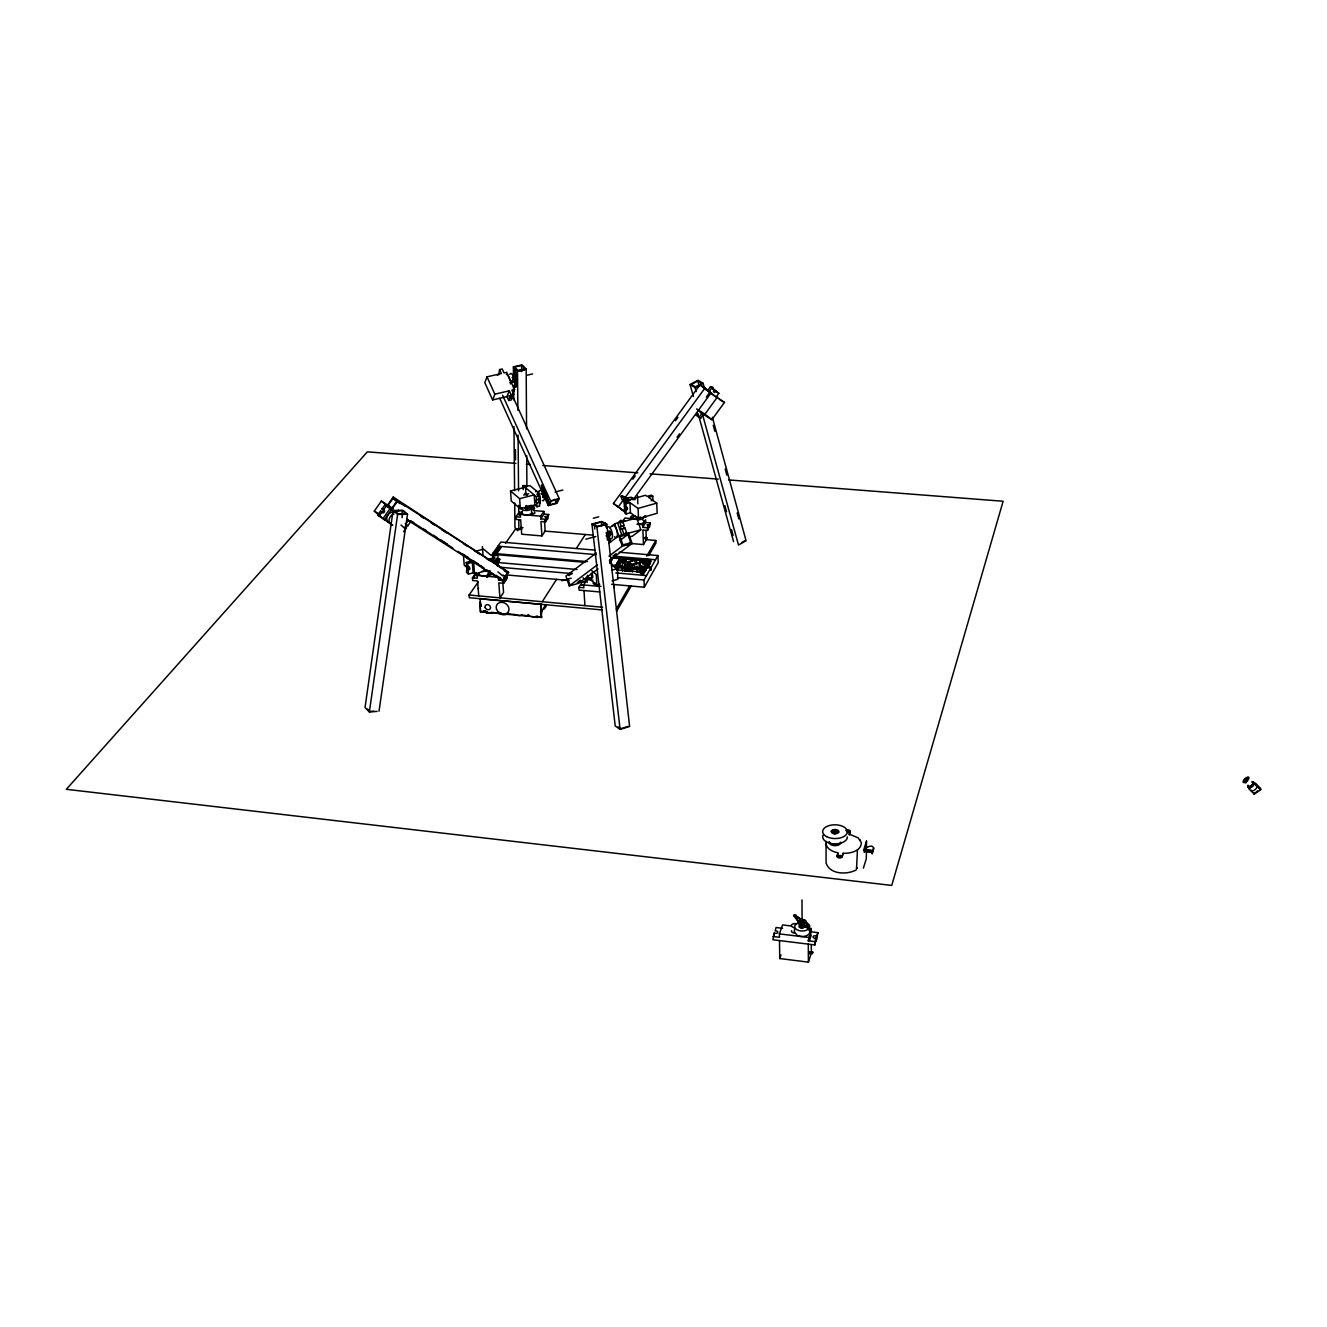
<?xml version="1.0" encoding="UTF-8"?>
<svg xmlns="http://www.w3.org/2000/svg" width="1327" height="1327" viewBox="0 0 1327 1327"><rect width="100%" height="100%" fill="white"/><g stroke="black" fill="none" stroke-linecap="round" stroke-linejoin="round"><path stroke-width="1.5" d="M845.797 830.37A2.521 1.41 0.8 0 1 848.799 830.038A2.521 1.41 0.8 0 1 850.192 831.581L849.346 834.152L858.254 837.901L861.372 842.761C861.074 851.387 850.01 853.56 843.043 853.294L842.164 856.794A2.554 1.443 0.7 0 1 839.178 857.939A2.554 1.443 0.7 0 1 837.138 856.23L838.017 852.714L836.043 852.349A17.715 9.936 0.7 0 1 826.339 841.418M842.164 856.794L843.043 853.294M849.346 834.152L849.33 834.998L850.192 831.581A2.521 1.41 0.8 0 1 850.192 832.411M857.342 868.09L856.545 868.588L857.458 849.794M860.012 839.809L860.46 840.439M630.109 561.968L628.749 561.852M866.415 852.581L866.315 858.735L863.363 868.173M866.465 846.792L866.514 841.003M526.686 506.085C528.594 509.452 537.866 506.615 532.343 507.511M542.196 486.163L542.279 486.528M542.909 488.004L542.876 488.369M545.745 497.177L546.193 495.369M545.928 497.061L546.674 495.502L542.627 496.48M546.011 495.22L545.895 493.262M546.243 494.921L546.143 496.497L545.115 495.734M809.934 952.172L809.852 951.791M812.041 953.682L812.804 951.907M812.273 953.532L812.34 952.686M812.555 952.388L812.34 953.449L812.572 952.222M487.656 575.304L487.739 576.217M489.845 573.861L486.793 575.503A5.756 2.604 -4.5 0 1 479.992 575.155L479.213 574.624A5.756 2.604 -4.5 0 1 479.147 572.634M604.117 523.651L604.963 522.755L605.925 527.084M495.999 563.909L496.447 563.079M497.459 562.366L497.36 561.205L497.227 562.167M499.134 559.729L498.089 560.16L499.052 559.662M496.563 565.302L499.533 559.065L495.071 562.781M515.374 378.759L515.307 376.802L514.08 376.337A2.588 0.962 76.6 0 1 515.34 375.989A2.588 0.962 76.6 0 1 516.203 379.555L514.677 379.953A2.588 0.962 76.6 0 1 514.163 378.892C519.487 381.098 512.819 395.612 516.385 380.268L515.175 380.252A2.588 0.962 76.6 0 1 514.378 378.842L515.357 387.003M515.573 378.129L515.722 380.467L514.345 378.776M515.821 379.953L516.021 378.809M478.383 589.022L478.4 588.027M521.445 527.084L520.947 528.196L521.395 526.885M864.192 852.199L865.104 848.898L864.756 851.32M865.536 848.268C862.185 850.756 873.415 841.567 873.647 849.247C873.017 850.491 872.469 851.436 873.183 850.673M514.212 382.043L514.146 379.555A5.391 1.99 76.6 0 0 511.807 373.915L511.21 373.517A5.391 1.99 76.6 0 0 509.883 374.446M872.702 851.022L872.154 853.875L873.697 847.754M586.916 577.096L586.252 579.932A5.855 2.223 74.5 0 1 583.084 577.676M646.597 537.584C645.735 540.354 646.913 536.639 646.896 537.999M515.224 385.377L515.258 386.19M515.457 384.266L515.539 383.52M515.423 382.607L515.539 381.828M515.888 377.117L514.793 368.823L514.279 375.541L516.336 377.017L514.279 375.541M809.686 952.537L809.437 953.947L809.818 951.841M1260.584 789.88L1260.65 788.586L1255.242 783.112L1255.176 784.406L1260.584 789.88L1254.181 794.143L1248.773 788.669L1248.856 787.375M1257.382 792.003L1257.449 790.676M498.189 547.802L498.521 547.719M804.859 923.094C802.603 925.815 808.027 920.905 804.544 920.009A3.649 2.156 0.1 0 0 798.539 921.187A3.649 2.156 0.1 0 0 803.266 923.675L804.643 923.194M1254.181 794.143L1254.247 792.833M521.129 527.748L522.987 527.648M644.872 537.933C644.093 539.442 644.408 536.125 646.713 537.85M646.448 538.546L644.308 538.563M639.996 566.065C634.555 558.302 649.251 565.037 648.903 562.383M512.454 380.318L516.319 379.34L514.926 375.773A2.588 0.962 76.6 0 0 513.798 376.404M512.421 380.849L515.888 380.036L515.954 378.411A2.588 0.962 76.6 0 0 514.826 375.69L514.494 376.486M805.107 922.033L804.593 920.656A2.969 1.758 0.1 0 0 800.48 920.158A2.969 1.758 0.1 0 0 799.65 922.597A2.969 1.758 0.1 0 0 803.764 923.094L803.764 923.36A2.969 1.758 0.1 0 1 799.65 922.862A2.969 1.758 0.1 0 1 800.48 920.424A2.969 1.758 0.1 0 1 804.61 920.938L804.825 922.713M606.505 536.241C613.207 538.878 609.956 528.328 608.778 531.43M800.778 922.149L803.78 921.635M544.999 495.386A2.637 0.979 75.4 0 0 546.525 496.945A2.637 0.979 75.4 0 0 546.674 494.191L541.615 485.234L543.904 493.661M546.674 495.502L549.03 503.912L545.629 496.879M846.46 831.349L848.898 831.084L847.173 831.929M624.702 534.167L626.593 532.741L624.967 527.947L621.6 529.506L620.489 527.482L620.704 526.321L624.171 525.641L622.545 520.864L614.666 523.933L609.839 527.715A6.22 2.455 74.9 0 1 612.46 534.632L612.51 536.058A6.22 2.455 74.9 0 1 610.188 538.563L608.031 535.61M624.967 527.947C624.403 530.269 622.33 525.575 624.005 525.525M696.443 415.086C700.971 410.789 696.128 419.813 697.372 413.211M622.297 496.398L621.666 496.945M715.966 397.254L718.836 393.323L714.556 390.138L713.329 391.73M716.082 391.067C712.234 396.01 715.966 385.626 710.459 386.771L707.59 390.719M620.953 496.663C622.181 493.279 619.527 501.042 625.498 501.788L627.555 498.537L625.498 501.788A2.156 1.709 -54.6 0 1 625.647 500.81M805.622 920.988L810.051 929.613L801.276 924.587L805.771 922.149M800.546 921.419L801.408 922.746L803.764 922.132M648.273 562.515L650.396 559.612M648.604 562.996L639.481 562.449M809.636 928.17C808.11 929.879 809.553 927.391 808.309 928.303M379.008 711.239L407.522 514.163L402.944 510.265L393.074 510.497L365.041 707.507L369.354 711.985L377.067 711.388M369.354 711.985L397.636 514.412L393.074 510.497M401.832 514.776L402.413 510.679L394.517 510.878L398.166 513.997L406.079 513.798L402.413 510.679M402.081 517.762L402.595 514.295M801.674 921.568C802.072 920.905 803.1 922.995 802.404 921.701M796.018 916.293L794.757 916.028L795.553 916.592M796.018 915.647L794.674 915.68L802.984 920.324L794.276 914.801L798.506 921.983L793.961 915.879L796.034 915.083M805.174 920.457L805.589 921.22A3.649 2.156 0.1 0 0 800.679 919.91A3.649 2.156 0.1 0 0 798.92 922.928A3.649 2.156 0.1 0 0 804.129 923.708L805.821 921.568M617.503 562.748L620.953 563.03M621.484 561.752L618.365 560.873L618.05 561.703L621.567 562.018M491.156 572.866L486.976 576.946L488.734 572.136M489.895 570.544L487.208 577.129L491.388 573.065M616.375 564.506L620.223 563.975M618.332 561.52L621.899 561.454L618.365 560.873M648.555 564.771L646.498 564.605L646.713 566.181L648.77 566.364L648.488 561.122L650.844 560.923L649.931 561.022M496.796 565.501L499.732 559.695L498.919 558.684M628.401 561.951L627.522 563.295L629.363 563.195M629.711 561.918L632.382 561.022M629.413 562.167L630.458 561.868M631.204 561.122L632.034 561.205M618.581 562.548L619.792 562.449L619.477 563.494M619.527 560.973L621.069 560.923M620.14 559.812L621.633 559.347L621.318 560.392M545.264 493.561L546.127 495.087M543.921 493.063L545.895 492.4M591.527 577.029L590.913 578.655A5.839 2.239 74.5 0 1 588.375 577.51M628.434 563.643L628.301 561.769L633.609 560.176L637.292 563.129M397.337 511.509L398.465 511.343M487.258 612.145L486.611 612.792A8.742 7.249 33.3 0 1 483.791 610.884M863.545 850.491L866.498 841.119M856.545 868.588L856.545 867.758M532.774 507.743L533.819 507.81M782.598 928.336L776.046 927.523L775.15 931.007A2.007 1.194 -0.4 0 1 777.556 931.571A2.007 1.194 -0.4 0 1 777.008 933.097A2.007 1.194 -0.4 0 1 774.421 933.047L772.911 939.765L814.911 944.94L815.723 938.106A2.024 1.211 0.4 0 1 813.069 936.713A2.024 1.211 0.4 0 1 816.387 936.049L816.404 939.35A2.024 1.211 0.4 0 0 815.475 939.068M816.669 936.248L817.863 932.632L811.261 931.819L808.276 940.826L814.894 941.639M779.496 940.578L779.729 958.542L808.392 962.141L811.378 953.068L811.328 945.073M814.911 944.94L816.105 938.007M816.686 939.533L817.863 932.632M531.165 506.4C531.895 506.45 533.189 507.528 529.241 510.149A5.474 2.339 -3.7 0 1 522.738 509.85L521.992 509.369A5.474 2.339 -3.7 0 1 521.843 507.594M529.871 506.267L530.817 506.217M837.138 856.23L838.017 853.56M809.487 940.511L811.278 935.104M808.276 940.826L811.245 928.436L811.261 931.819M834.318 833.721L835.728 829.574M605.294 523.369L604.498 524.629M644.922 570.411L645.668 570.726M779.729 958.542L780.989 954.942M772.861 936.48L779.447 937.277L779.397 933.876L782.565 924.936L790.759 925.931M810.051 929.613L805.738 922.348M810.333 929.364L810.366 928.518M512.836 393.887L514.577 389.557L506.715 372.306L504.011 372.92L502.22 368.972L499.615 369.57L501.407 373.517L487.009 376.835L484.803 382.657L492.599 399.941L506.964 396.574L509.269 390.801L494.838 394.169L492.599 399.941M497.36 375.408C500.262 373.65 498.222 374.596 499.615 369.57M508.772 400.538L509.701 398.216L512.305 397.602L511.376 399.925L508.772 400.538L506.964 396.574M514.577 389.557L511.874 390.188L513.682 394.152L512.753 396.491L510.149 397.105L511.077 394.766L509.269 390.801M398.448 510.298L397.072 511.16L398.681 510.497M698.583 385.858L699.511 385.626L698.732 386.505M515.821 380.285L515.44 379.422M595.889 583.051L597.001 585.622A5.806 2.671 -3 0 0 600.998 586.368M544.468 492.831L545.928 493.744M513.002 396.955L559.214 498.587L557.008 503.331L548.283 505.587L550.473 500.843L502.601 395.214M549.378 504.89L551.136 501.092L558.12 499.284L556.345 503.082L549.378 504.89L546.824 499.251M495.435 551.02L496.099 551.236M497.89 548.963L497.061 548.996M544.684 492.4L545.579 492.035M613.671 557.556L642.202 559.961M619.427 565.269L619.974 564.373L620.041 565.319M622.164 570.909L622.263 564.804L622.778 570.958M624.635 571.124L624.752 565.02L625.249 571.174M637.026 572.202L637.159 566.098L637.657 572.269M639.514 572.418L639.647 566.314L640.294 572.186M544.651 492.831L546.11 493.196L546.243 496.464M545.015 492.516L545.032 494.341M544.02 492.582L545.049 491.886M629.346 566.131L630.375 571.323M641.754 567.21L642.616 572.7M490.741 572.601L489.646 572.551M611.565 584.295L644.325 587.214L658.192 562.665L657.91 555.532L619.162 552.214M644.325 587.214L644.01 579.982L650.777 568.089L644.59 567.541M650.777 568.089L650.86 570.328L651.292 567.176L657.91 555.532M614.235 567.392L645.652 570.146L650.313 561.188M643.86 574.027L642.202 573.878M644.491 572.833L643.097 572.617M650.645 562.001L648.389 561.802M644.955 565.335L648.87 565.684L650.346 563.096L650.18 560.658L646.216 559.762M648.77 566.364L650.429 561.968M641.853 571.124L642.832 571.207M645.221 566.397L646.564 566.048L645.37 566.529M647.344 561.902L644.856 562.615M644.424 561.072L648.538 559.828L646.299 559.629L648.273 560.276C628.119 564.638 664.595 560.442 644.458 561.537M647.676 561.686L643.811 561.271L647.808 561.47M648.223 560.74L648.538 559.828M643.23 570.527L642.5 569.98M616.425 569.83L643.263 572.186L643.91 571.025M647.991 563.494L649.119 561.503L648.024 564.539M643.761 571.423L645.254 571.473L644.292 571.705M648.488 563.229L650.479 559.745L641.422 558.849L641.555 559.679M647.128 566.015L645.652 570.146M631.121 586.152L616.657 611.266L616.524 608.529L629.662 585.771M648.704 555.648L655.936 543.091L655.82 540.454L645.751 539.608M648.057 560.11L648.24 561.188M639.365 566.247L640.145 564.439M639.846 565.932L641.19 565.567L639.614 565.435M643.827 561.719L644.391 560.276L648.339 560.525M646.78 556.129L655.82 540.454M639.548 562.067L642.052 559.53L641.074 559.447M629.048 543.34L643.495 544.568L646.365 539.658L645.984 530.601M643.495 544.568L642.865 530.004L647.626 530.402L648.671 525.791L646.962 524.812L649.235 524.845L649.351 527.499L648.107 527.25M649.351 527.499L650.379 522.904L645.635 522.506L642.749 527.35L647.526 527.748L648.671 525.791M624.685 563.461C620.323 563.063 625.747 564.506 626.195 561.636L626.128 560.143L623.176 560.027L624.072 560.591M624.486 566.148L624.718 565.717M649.235 524.845L650.379 522.904M625.083 563.494L626.261 560.425M618.963 560.193L622.463 560.492C624.088 557.755 613.688 560.425 622.794 559.662M619.891 564.821L616.358 564.24M622.463 560.492L618.946 559.911M622.811 563.295L622.33 561.769C625.979 556.66 623.59 563.527 624.237 560.475M617.105 563.278L617.42 562.449M618.747 564.721L618.78 564.456M620.422 561.918L621.069 561.089M642.749 527.35L642.633 524.613L645.519 519.769L645.635 522.506M541.449 617.453L540.869 603.818L541.449 617.453L480.44 611.863L480.158 598.344M599.837 591.958L579.053 590.1L578.887 587.347L583.863 587.778L583.698 584.942L586.998 579.584L592.904 580.115M621.899 522.888L624.868 518.061L631.071 518.575M516.319 379.34L515.175 380.252L516.385 380.268M578.887 587.347L580.231 585.174L583.034 584.875L580.861 584.129L582.205 581.972L585.506 582.271M619.079 522.34L620.29 520.416L625 520.798M798.506 921.436L802.984 919.777M798.506 921.983L799.385 920.44M545.53 604.996L541.383 611.548L540.404 611.432M542.229 601.728L556.627 579.269M576.515 548.267L585.323 534.499M522.307 512.305L519.222 512.056L517.862 513.964L519.852 514.611L517.198 514.876L515.838 516.8L516.037 519.421L520.665 519.802L521.693 534.217L541.914 535.926L545.165 531.115L544.501 520.847M480.44 611.863L480.009 602.043M480.54 602.06L480.407 605.975L481.369 606.024M502.717 581.309L503.58 592.505L499.947 597.847L498.803 582.868L503.696 583.299L505.156 581.16L504.94 578.423L503.48 578.472M505.852 580.131L507.312 578.008L507.096 575.271L505.653 577.394L505.852 580.131L505.006 579.866M541.914 535.926L540.952 521.511L545.613 521.893L546.757 517.331L544.75 516.667L547.222 516.303L547.57 519.039L545.994 518.824M547.57 519.039L548.698 514.494L544.053 514.113L540.769 518.874L545.447 519.255L546.757 517.331M1247.546 780.906L1246.716 781.52M503.696 583.299L503.48 580.562L504.94 578.423M547.387 516.402L548.698 514.494M540.769 518.874L540.603 516.137L543.871 511.393L533.769 510.563M503.48 580.562L498.587 580.131L500.412 577.477M602.325 609.956L469.294 597.714L469.061 595.01L478.218 582.022M505.587 543.158L515.821 528.644L521.959 529.158M388.728 507.395L384.847 504.923L381.977 508.971C387.418 509.817 383.039 516.054 380.6 510.928L377.731 514.992L381.612 517.447L374.28 511.077L381.363 501.075L393.256 508.739M392.759 525.16L379.074 516.153L381.944 512.089M383.321 510.132L386.207 506.068L384.847 504.923M386.986 505.902L393.207 497.094L508.606 572.385L502.618 580.828L407.107 519.753M393.041 498.355L388.048 505.405L391.647 508.49L396.657 501.424L393.041 498.355L405.15 506.168M382.956 518.625L390.072 508.556L386.207 506.068M384.349 519.836L397.735 500.909L393.207 497.094M405.896 523.833L408.268 520.483L406.858 519.288L410.673 521.727L407.82 525.757L405.249 523.568M403.607 531.712L406.444 527.682L405.1 526.52M495.203 551.153L496.597 551.269M478.765 595.906L477.538 580.944L472.661 580.513L472.445 577.776L477.305 578.207L477.073 575.387L478.947 572.766M493.03 555.598L492.848 553.376L500.893 542.046L594.695 550.108M515.838 516.8L520.483 517.182L520.284 514.461L522.539 511.31M503.928 577.908L507.528 572.849L504.061 570.61M472.445 577.776L473.955 575.653L476.741 575.354L474.684 574.624L476.177 572.518M619.709 508.075L624.536 511.558L613.439 503.464L699.959 384.83L705.168 388.114M632.83 479.213L635.268 475.862M675.493 420.725L677.931 417.375M618.249 506.947L705.068 387.932L711.106 392.875L633.062 499.864M712.002 387.7L709.116 391.664L714.59 396.143M677.069 437.197L679.507 433.863M706.346 397.088L709.995 392.062M696.26 415.202L699.03 417.424L701.9 413.493L700.341 412.515M699.03 417.424L700.556 418.387L703.426 414.439L711.853 419.697L724.442 402.429L705.997 389.773M696.542 408.898L704.952 414.14L717.592 396.806M608.645 536.772L608.463 537.004A2.77 1.095 74.9 0 1 607.235 536.324L607.335 540.106M544.601 492.549L545.861 493.909M545.132 493.445L545.331 494.357M645.453 516.137L644.507 516.17M516.336 377.017L515.224 368.724L515.191 375.342M810.216 928.95L801.259 924.04M515.921 386.92L515.722 385.311L514.959 385.792M495.319 562.98L499.765 559.248M652.784 496.182L651.308 495.137L647.062 496.331L645.536 495.253L626.958 500.478L628.484 501.556L624.188 502.767L624.387 506.864C628.451 505.604 628.865 512.205 624.47 508.838L624.669 512.919L626.128 513.964L630.408 512.753L638.519 518.608L657.147 513.284L656.732 503.132L648.538 497.376L652.784 496.182L652.95 500.246L651.209 500.793M624.387 506.864L625.564 506.217M466.772 568.736C471.301 572.269 470.654 565.518 466.606 566.712C472.412 565.037 464.068 571.058 467.121 572.965L468.497 574.143L473.142 572.8L474.568 574.01L487.407 570.328M535.594 491.703L535.926 491.338A5.457 2.024 75.4 0 1 538.828 494.208M539.392 501.407L539.475 501.324A5.457 2.024 75.4 0 0 539.309 495.518M497.061 548.831L497.874 548.864M515.158 375.823L515.224 378.46M487.988 575.337L487.241 575.901M801.989 919.727L799.385 921.27L799.269 927.075L802.371 928.319L804.51 926.827M799.219 922.663L801.525 923.874L804.444 923.293L804.593 920.656M497.028 550.174L497.078 549.842M800.695 921.469L803.698 921.635M532.376 513.068L529.539 514.544A5.457 2.339 -3.7 0 1 523.054 514.246L522.307 513.765A5.457 2.339 -3.7 0 1 522.158 511.973M646.083 516.568L644.673 516.468L646.033 516.866M525.011 487.274L510.513 490.973L519.62 498.637L534.2 494.905L534.881 504.957L537.004 506.732L539.641 506.051L539.376 502.004C534.698 505.239 534.466 497.277 539.243 500.047L538.978 495.983L536.854 494.225L539.575 493.528L540.238 503.58M539.376 502.004L538.364 499.367L539.243 500.047M612.079 557.954L611.2 557.987M534.101 507.694L530.982 505.637M622.545 520.864L620.654 522.34L636.811 518.028L640.841 529.821L632.581 536.042L629.015 537.004M596.321 552.911L565.949 576.134L569.25 585.92L578.572 583.349L598.029 568.868M609.11 543.125L618.714 535.793L640.841 529.821M626.593 532.741L621.749 534.963L617.718 523.12M568.819 575.636L572.02 573.198M619.842 540.553L627.903 534.449L630.74 542.76L627.505 545.165M567.608 581.027L568.736 580.181M569.25 585.92L597.415 564.821M609.01 556.129L622.263 546.193L632.083 543.523L628.534 533.139M577.311 582.619L580.546 580.214M612.925 556.046L616.176 553.624M609.375 560.425L632.083 543.523M405.515 525.193L407.82 525.757M712.665 389.358L714.755 389.972M544.452 492.45A2.637 0.979 75.4 0 1 544.617 492.135L546.459 493.544M545.098 495.618L546.459 496.398M623.292 497.907L623.275 497.044M1254.214 793.48L1257.415 791.356M525.459 507.511C523.037 509.867 531.099 508.822 528.279 507.577M640.626 516.983L638.469 518.276L636.529 516.883M741.793 542.544L744.829 540.835M634.787 515.656L632.962 517.364L634.372 519.056A5.524 2.405 -2.5 0 0 635.467 519.421M703.111 383.337L698.052 380.285L690.073 384.531L695.099 387.6L703.111 383.337L704.206 387.318M697.77 381.015L691.367 384.415L695.398 386.87L701.801 383.453L697.77 381.015L698.848 384.979M856.33 869.865C847.173 874.858 829.939 874.725 826.091 863.064L826.058 844.005M848.417 832.726L848.882 831.913L847.289 831.482M645.569 570.577L645.121 570.593M496.198 563.809L496.215 562.88L495.85 563.776M495.95 563.826L496.514 562.996M497.028 561.951C491.72 561.537 501.009 557.821 497.094 555.233L495.701 554.072L491.09 555.383L483.476 549.096L476.177 551.169M633.775 499.085L634.256 498.886A2.455 1.941 -54.7 0 1 634.82 498.803M546.226 492.931L545.994 493.014A2.637 0.979 75.4 0 1 546.492 496.762A2.637 0.979 75.4 0 1 544.767 495.435M802.935 922.165L801.923 922.049M799.584 923.094L804.693 921.087L801.956 920.274M533.321 507.113L533.122 507.163M631.37 565.352C630.64 563.046 640.841 563.345 635.898 562.101M394.003 514.13L392.858 514.544A6.088 5.109 -47.8 0 0 389.01 520.831L389.292 522.208A6.088 5.109 -47.8 0 0 392.062 524.961M487.722 570.494L486.445 570.925A5.772 2.588 -4.4 0 1 482.033 571.24M628.169 726.4L620.555 728.755L617.951 726.897M620.091 729.402L629.612 726.45L606.804 524.198L601.811 521.445L591.942 524.065L615.214 725.919L620.091 729.402L596.885 526.852L591.942 524.065M631.702 565.352L636.977 563.759L636.794 562.349M645.32 569.698L643.927 569.383M630.242 565.02L632.498 565.634L631.619 564.771M636.91 562.947L638.005 563.345L637.142 562.582M630.126 565.269L630.972 564.506M633.725 565.086L632.548 564.821M633.593 564.506L633.377 565.186M634.306 564.307L633.974 564.34M635.003 564.091L634.074 564.987M635.484 563.627L635.65 564.705L635.484 563.726M636.048 563.793L637.109 563.477M630.325 565.418L627.522 563.195M631.967 565.601L628.053 562.051M630.988 564.92L628.335 562.366M627.936 562.582L628.981 562.996L627.92 563.593M625.083 563.909L627.837 564.804L626.709 565.501L625.083 563.909L626.709 565.501M635.384 561.371L635.799 561.686M625.1 564.274L627.853 565.169M635.782 561.586L634.522 560.624L638.005 563.345M629.18 564.191L630.176 563.892M636.33 561.985L635.185 561.221M626.692 565.136L627.837 564.804M630.375 564.058L630.043 564.871M816.105 941.291L815.723 941.407A2.024 1.211 0.4 0 1 815.209 941.457M468.763 569.067L464.251 565.236L463.372 554.786L470.903 561.139L466.241 562.466L467.618 563.627L472.279 562.3L473.706 563.511L474.568 574.01M497.094 555.233L492.483 556.544L493.926 557.738L494.191 561.221M488.402 559.314L493.926 557.738M624.188 502.767L625.664 503.829L629.943 502.618L638.071 508.423L656.732 503.132M605.344 523.568L605.112 524.629L604.448 523.717M588.01 577.51L596.851 585.107L599.738 584.311M612.095 580.861L617.835 579.269L617.32 564.373L618 570.228M589.851 577.975L587.032 579.136A2.621 0.995 74.5 0 0 588.077 578.39A2.621 0.995 74.5 0 0 587.363 575.304M561.802 580.745L571.174 578.157M611.565 570.278L617.32 568.686L609.839 562.466M630.74 542.76L622.894 544.883L620.041 536.556L627.903 534.449M604.133 523.186L605.062 522.855M604.963 522.755L605.228 523.186M606.14 532.84L610.088 531.779M606.389 533.437L610.32 532.376M585.904 539.177L595.806 536.523M606.721 533.852L610.669 532.807M606.837 534.499L610.785 533.437M606.621 534.764L610.553 533.703M606.572 535.279L610.503 534.217M606.174 535.793L610.453 535.179M606.704 535.992L610.636 534.93M601.33 521.975L593.418 524.082L597.382 526.305L605.311 524.198L601.33 521.975L601.794 526.106M596.885 526.852L606.804 524.198M593.318 518.243L598.742 516.817M550.473 500.843L559.214 498.587M510.513 490.973L511.243 500.992L520.333 508.722L534.881 504.957M545.198 496.995C552.579 511.227 545.944 500.793 548.947 502.717M542.643 497.409L546.127 495.585L549.079 503.182M548.233 503.696L549.113 503.464M542.129 494.324L545.662 493.362M546.326 493.71L546.392 494.838M539.575 493.528L530.352 485.914L522.921 485.549L536.324 496.663L538.978 495.983M542.643 495.12L546.143 494.208M555.051 492.035L562.797 490.045M542.627 495.999L546.276 494.772M545.48 497.177L546.409 496.912M523.601 495.037L528.71 493.744M544.186 492.251L545.098 491.969M541.731 493.428L545.613 492.483M541.383 493.76L545.629 493.428M541.482 485.417L545.397 492.151M541.466 485.715L542.361 485.45M541.516 485.997L542.295 485.317M541.648 486.445L543.771 491.736M511.077 394.766L513.682 394.152M512.205 380.799L515.788 379.97L514.959 379.887M509.9 382.425L514.461 381.828A2.405 0.896 76.5 0 1 514.976 384.448A2.405 0.896 76.5 0 1 514.229 385.394M515.307 368.757L515.523 369.072M526.189 369.039L522.025 364.859L513.383 366.849L517.53 371.029L526.189 369.039L526.554 428.886M519.802 371.079L524.58 369.968M512.156 377.515L515.871 376.752M512.604 378.062L516.07 377.25M512.57 378.56L516.021 377.764M526.885 375.259L532.625 373.932M512.67 379.124L515.407 377.913M512.885 379.688L516.352 378.892M512.604 380.086L516.054 379.273M521.577 365.472L514.66 367.065L517.978 370.415L524.895 368.823L521.577 365.472L521.627 371.66M503.63 577.245L505.653 577.394M505.156 581.16L503.696 581.193M546.923 519.968L545.895 520.051M496.298 564.025L496.431 564.008A5.806 4.711 -49.5 0 0 494.971 561.868L493.876 561.288A5.806 4.711 -49.5 0 0 491.255 561.205M488.734 574.442L489.298 573.612M406.444 527.682L405.448 527.549M381.977 508.971C385.593 508.772 381.811 514.229 380.6 510.928M631.569 564.29L628.185 561.968L631.254 565.302L631.204 564.224M626.808 499.931L626.211 500.992M622.23 496.182L621.915 497.111M624.486 497.99L624.337 499.018M624.519 499.085L624.752 498.139M801.276 924.587L803.233 923.957M373.75 711.156L369.885 711.454L367.596 709.066M397.636 514.412L407.522 514.163M633.062 517.928L632.531 517.928A2.455 1.062 -2.5 0 1 630.806 516.667A2.455 1.062 -2.5 0 1 633.825 515.805L634.339 515.888M595.674 584.378L595.11 584.361A2.588 1.194 -3.1 0 1 593.318 583.581A2.588 1.194 -3.1 0 1 594.032 582.404M548.681 503.165L548.482 502.883M648.372 560.973L644.391 560.276M528.179 506.051L533.471 507.843M515.987 463.388L367.363 451.843L66.35 789.3L891.744 885.424L1003.129 501.258L728.589 479.926M526.305 464.201L530.435 464.516M542.809 465.478L637.773 472.86M650.147 473.822L718.272 479.113M514.395 375.956L515.805 378.858M520.284 514.461L540.603 516.137M642.633 524.613L636.977 524.132A5.507 2.405 -2.5 0 0 641.173 523.8L642.368 523.402A5.507 2.405 -2.5 0 0 643.562 520.466L642.749 519.985M544.435 531.049L593.385 535.179M497.973 546.16L596.171 554.636M614.583 556.229L655.505 559.762M646.116 559.944L650.363 560.176M646.05 560.541L648.306 560.724M622.33 561.769L625.017 562.001M617.088 563.013L620.605 563.312M639.365 565.899L640.924 566.032M641.206 565.932L646.315 566.861M492.848 553.376L587.496 561.62M647.161 566.828L651.292 567.176M639.448 566.712L640.128 572.484M492.234 554.255L584.875 562.333M611.465 565.717L646.282 568.819L646.232 567.707M497.26 562.466L576.996 569.482M615.828 572.899L646.498 575.603M500.428 567.276L572.219 573.629M617.354 577.627L644.01 579.982M507.13 574.973L568.553 580.446M578.788 581.359L584.942 581.906M477.073 575.387L498.371 577.295L498.587 580.131M583.698 584.942L599.522 586.352M479.379 598.759L540.57 604.283M490.376 571.871L489.928 572.849M489.597 573.911L488.784 574.525M469.061 595.01L602.607 607.252M480.772 611.399L486.86 611.946M490.94 612.328L501.092 613.256M507.196 613.82L515.324 614.55M521.428 615.114L529.556 615.861M535.66 616.425L541.764 616.972M497.36 561.205L497.89 565.684L496.497 564.539M831.299 831.233L838.764 832.062A3.799 2.123 0.6 0 0 833.771 829.64A3.799 2.123 0.6 0 0 832.543 833.24A3.799 2.123 0.6 0 0 838.764 832.062M865.187 849.38L871.126 850.06M864.806 850.358L872.751 851.453M864.806 850.789L868.77 851.237M864.458 851.669L872.403 852.581M779.397 933.876L808.243 937.426M796.217 923.791L795.487 923.642A3.367 2.007 0 0 0 791.506 925.201A3.367 2.007 0 0 0 794.127 927.556L796.88 929.696A7.564 4.495 0.1 0 0 806.036 930.376L807.596 929.646A7.564 4.495 0.1 0 0 808.674 924.222L807.446 923.293A7.564 4.495 0.1 0 0 804.046 922.149M610.105 534.731L609.193 533.852M501.025 613.505L500.677 613.356A7.746 6.436 33 0 1 498.952 612.328M495.784 558.186L497.409 559.447M494.274 560.823L496.182 560.326L497.575 561.487M624.47 508.838L626.427 507.959L625.88 506.267M865.785 846.858L865.536 848.434M621.832 495.601L627.787 498.703M488.021 571.108L488.917 571.572M530.966 505.205L534.068 506.897M718.836 393.323L714.556 390.138M719.35 399.327L724.442 402.429M374.28 511.077L379.306 514.262M410.74 520.715L414.223 522.938M422.898 528.478L426.365 530.7M433.315 535.146L436.782 537.369M440.249 539.591L447.199 544.037M462.824 554.039L468.016 557.373M473.225 560.707L478.433 564.041M495.8 575.155L501.009 578.489M414.721 523.651L421.654 528.08M425.121 530.302L432.055 534.748M437.247 538.065L452.855 548.051M458.047 551.385L463.256 554.719M466.722 556.925L473.656 561.371M477.123 563.593L484.056 568.022M489.265 571.356L494.457 574.691M394.948 511.973L381.363 501.075M503.182 575.055L505.604 576.615M397.735 500.909L508.606 572.385M420.725 516.203L424.176 518.426M431.093 522.888L434.559 525.11M441.476 529.573L446.668 532.923M463.969 544.07L467.436 546.309M474.353 550.771L479.545 554.105M486.462 558.567L489.928 560.807M496.845 565.252L502.037 568.603M396.657 501.424L400.124 503.646M803.78 921.9L802.022 920.673L800.596 922.199M625.946 499.665L627.671 501.042M613.439 503.464L618.399 507.063M619.56 507.959L623.425 510.746M637.026 563.56L633.941 560.243M634.09 560.74L637.69 563.428M512.305 397.602L511.575 395.944M509.701 398.216L509.12 395.512L510.149 397.105M697.786 416.164L700.556 418.387M704.952 414.14L711.853 419.697M697.919 410.01L703.426 414.439M699.959 384.83L705.914 389.591M710.459 386.771L713.229 389.043M800.745 920.921L803.548 923.244M524.779 493.362L527.217 495.402M497.957 571.92L502.651 575.852M499.483 578.207L502.618 580.828M486.661 576.432L487.54 577.162M591.842 570.726L596.271 574.491L596.851 585.107M409.313 520.566L410.673 521.727M400.97 525.061L405.548 529.009M377.731 514.992L379.074 516.153M609.856 527.715L609.11 527.051A6.22 2.455 74.9 0 0 606.937 528.378M614.484 536.705L615.098 537.253A6.204 2.472 74.9 0 0 617.437 534.731L617.387 533.305A6.204 2.472 74.9 0 0 614.783 526.404L614.019 525.741A6.204 2.472 74.9 0 0 612.195 526.172M801.408 921.237L802.868 922.63M1255.209 783.743L1260.617 789.233M532.641 507.461L532.774 507.544A2.438 1.045 -3.7 0 1 534.466 508.755A2.438 1.045 -3.7 0 1 531.414 509.601L531.712 513.997A2.438 1.045 -3.7 0 0 534.499 513.4A2.438 1.045 -3.7 0 0 534.234 512.139M487.805 570.992L486.412 570.212A2.588 2.107 -49.3 0 1 483.907 568.586M591.411 577.544L591.676 577.842A2.621 0.995 74.5 0 0 592.738 576.548A2.621 0.995 74.5 0 0 591.427 573.198L591.577 575.802M625.83 499.566A2.654 2.107 -54.6 0 0 625.481 502.585L625.863 502.999M517.596 530.7L514.959 527.731L514.71 502.983M646.498 564.605L648.704 565.003L642.815 564.041L642.749 562.681M634.09 499.632L632.647 497.841A5.49 4.363 -54.6 0 0 626.842 498.985L625.929 500.097A5.49 4.363 -54.6 0 0 624.868 504.028M554.653 499.334L556.345 503.082M499.765 398.365L542.328 492.417M544.02 496.182L548.283 505.587M487.009 376.835L494.838 394.169M635.533 561.371L636.081 562.217M515.108 370.001L515.175 369.851M619.593 521.66L621.218 526.437M622.015 528.743L623.64 533.52M614.666 523.933L622.263 546.193M642.384 567.276L642.003 572.65M608.612 536.108L610.619 541.98M567.873 578.821L569.864 584.693M695.099 387.6L696.194 391.598M702.796 415.5L738.492 545.032L746.073 540.752L712.35 417.209M724.907 505.72L726.549 511.691M731.509 529.589L733.151 535.561M690.073 384.531L693.374 396.458M698.881 416.346L733.549 541.615M713.246 425.287L714.871 431.258M725.222 469.111L726.848 475.099M737.198 512.935L738.84 518.923M794.674 932.035L796.93 935.203A7.547 4.495 0.2 0 0 806.07 935.883L807.629 935.153A7.547 4.495 0.2 0 0 808.707 929.713M594.396 525.459L594.811 529.025M812.306 953.317L809.652 952.753M467.618 563.627L467.967 567.873M468.149 569.913L468.497 574.143M466.241 562.466L466.606 566.712M473.955 575.653L474.17 578.373M472.279 562.3L473.142 572.8M488.336 571.755L489.116 574.89A2.571 1.161 -4.4 0 0 492.483 573.646M482.365 546.674L483.011 554.835M519.62 498.637L520.333 508.722M519.222 512.056L519.404 514.677M525.492 486.943L526.039 494.789M526.62 505.57L526.869 509.087M526.056 505.554L526.288 509.07M522.921 485.549L523.203 489.58M536.324 496.663L536.606 500.727M536.738 502.684L537.004 506.732M543.871 511.393L544.053 514.113M545.447 519.255L545.613 521.893M584.013 590.548L584.892 605.626M586.998 579.584L587.164 582.42M613.804 584.792L613.937 587.546M617.835 570.527L617.32 564.373L617.221 570.461M627.903 571.108L627.223 565.236L627.124 571.34M627.737 571.39L627.223 565.236L627.289 571.041M623.441 559.911L623.508 561.404M629.943 502.618L630.408 512.753M632.68 571.821L631.984 566.065L632.067 571.771M630.209 571.605L629.711 565.451L629.595 571.555M625.664 503.829L625.846 507.909M625.946 509.883L626.128 513.964M641.505 558.982L641.638 561.968M637.524 495.916L637.872 503.845M638.071 508.423L638.519 518.608M639.896 561.47L640.062 565.07M636.711 562.797L635.998 561.835M636.396 562.134L635.285 561.653M647.526 527.748L647.626 530.402M648.837 564.771L648.87 565.684M645.851 568.387L645.884 569.499M643.164 569.93L643.263 572.186M650.479 559.745L650.412 561.52M774.155 932.864L774.205 936.132M517.53 371.029L517.862 410.292M518.077 435.074L518.558 490.857M518.675 505.322L518.757 513.599M518.807 519.786L518.89 530.12M515.44 449.571L515.539 459.888M513.383 366.849L513.483 377.167M513.566 385.411L513.715 399.842M513.964 426.664L514.594 490.608M802.835 924.919L802.852 927.872M802.337 923.907L802.371 928.319M801.972 899.888L802.122 922.099M801.525 923.874L801.558 928.286M801.143 923.376L801.176 927.789M800.48 923.111L800.513 927.523M799.385 921.27L799.617 927.507M793.994 915.049L794.044 916.012M808.292 944.127L808.392 962.141M526.719 455.708L526.902 486.677M538.978 616.673A8.775 7.332 32.1 0 1 537.153 617.503L536.722 616.657A7.763 6.486 32.1 0 0 537.568 616.342M540.968 614.6A8.775 7.332 32.1 0 0 541.831 610.851L540.852 611.647A7.763 6.486 32.1 0 1 540.736 612.51M544.369 608.745A8.725 7.299 32.1 0 1 543.589 609.325M542.726 609.806A8.725 7.299 32.1 0 1 541.781 610.155M546.442 604.531A8.725 7.299 32.1 0 1 545.032 608.048M545.098 605.991A7.713 6.453 32.1 0 1 544.717 606.754M492.383 612.676A7.713 6.403 33.4 0 1 483.459 610.802M480.938 605.809A7.713 6.403 33.4 0 1 481.037 604.084M487.109 611.78A6.419 5.325 33.4 0 1 485.599 611.083M481.071 606.24A8.742 7.249 33.3 0 1 480.921 605.228M486.014 611.531A7.746 6.419 33.3 0 1 485.184 610.967M522.092 614.948A7.73 6.436 32.5 0 1 516.551 615.131M537.004 616.358A7.746 6.453 32.1 0 1 531.447 616.541M529.622 615.695A7.746 6.453 32.1 0 1 528.03 614.467M508.341 613.273A7.73 6.419 32.9 0 1 497.957 612.328M504.857 613.854A6.718 5.573 32.9 0 1 503.232 613.903M501.556 613.538A6.718 5.573 32.9 0 1 499.98 612.825M627.439 498.471A2.654 2.107 -54.6 0 1 628.6 498.521M627.936 498.869A2.156 1.709 -54.6 0 1 628.384 498.969M625.598 502.668A2.654 2.107 -54.6 0 1 626.974 498.786M627.571 498.57A2.654 2.107 -54.6 0 1 628.169 498.504M625.763 500.909A2.156 1.709 -54.6 0 1 627.09 499.201M628.053 498.969A2.156 1.709 -54.6 0 1 628.5 499.052M629.28 500.727A5.507 4.363 -54.6 0 1 635.102 499.582M625.747 506.267A5.49 4.363 -54.6 0 1 625.15 505.239M510.331 383.403A2.405 0.896 76.5 0 1 510.513 384.001M506.333 374.479A5.391 1.99 76.5 0 1 506.881 374.513L507.461 374.911A5.391 1.99 76.5 0 1 509.8 380.55M542.312 500.445A5.457 2.04 75.4 0 0 543.44 500.627L543.854 500.196A5.457 2.04 75.4 0 0 543.688 494.39L543.224 493.08A5.457 2.04 75.4 0 0 540.305 490.227L539.359 491.272A2.438 0.896 75.4 0 0 538.513 491.62M643.86 516.618A5.524 2.405 -2.5 0 1 642.168 518.957L640.974 519.355A5.524 2.405 -2.5 0 1 636.761 519.653M607.053 532.309A3.002 1.178 74.9 0 1 607.185 536.506M607.02 535.975A2.438 0.962 74.9 0 0 607.119 533.139A3.002 1.178 74.9 0 1 607.185 536.307M607.136 534.433A2.438 0.962 74.9 0 1 607.102 535.478M391.183 523.253A6.071 5.109 -47.7 0 1 387.036 520.25L386.771 518.874A6.071 5.109 -47.7 0 1 390.586 512.604L392.029 512.089A6.071 5.109 -47.7 0 1 393.472 511.94M494.042 561.968A5.789 4.711 -49.5 0 0 492.632 559.944L491.537 559.364A5.789 4.711 -49.5 0 0 488.917 559.264M483.492 568.354A2.588 2.107 -49.3 0 1 481.618 566.015M791.555 930.691A3.367 2.007 0 0 0 794.176 933.063L794.856 925.367L798.323 922.63A7.564 4.495 0.1 0 1 800.131 922.182M1255.906 785.534A3.782 1.493 -42.8 0 1 1257.084 787.077A3.782 1.493 -42.8 0 1 1253.716 790.544A3.782 1.493 -42.8 0 1 1251.378 790.212M1252.174 781.752A3.782 1.493 -42.8 0 1 1253.103 783.743A3.782 1.493 -42.8 0 1 1249.022 787.16A3.782 1.493 -42.8 0 1 1248.093 785.169M1253.269 782.93A3.218 1.261 -42.8 0 1 1253.434 784.904A3.218 1.261 -42.8 0 1 1250.283 787.541A3.218 1.261 -42.8 0 1 1249.039 786.48M1253.036 782.399A3.218 1.261 -42.8 0 1 1250.83 785.916A3.218 1.261 -42.8 0 1 1248.093 786.131M1251.925 782.167A3.218 1.261 -42.8 0 1 1252.821 782.167M1253.6 782.499A3.782 1.493 -42.8 0 1 1253.617 785.07A3.782 1.493 -42.8 0 1 1249.652 788.056A3.782 1.493 -42.8 0 1 1248.923 785.999M1246.484 782.565A2.621 1.028 -42.9 0 1 1245.987 782.764M1245.273 782.764A2.621 1.028 -42.9 0 1 1245.705 780.89A2.621 1.028 -42.9 0 1 1248.176 779.032M847.339 836.856A12.325 6.884 0.6 0 1 833.688 843.806A12.325 6.884 0.6 0 1 823.072 835.214M842.164 855.948A2.554 1.443 0.7 0 1 839.178 857.093C836.591 854.704 843.972 856.927 839.095 857.159A2.554 1.443 0.7 0 1 837.138 855.384M829.309 841.749A5.806 3.268 0.6 0 0 834.7 845.664A5.806 3.268 0.6 0 0 840.804 842.197A5.806 3.268 0.6 0 1 834.7 844.818A5.806 3.268 0.6 0 1 829.226 841.766M848.782 830.884A2.521 1.41 0.8 0 1 849.778 831.365M639.249 567.541L640.145 567.624L639.249 567.541M639.183 560.193L638.287 560.342L639.183 560.193M637.657 567.293L636.761 567.425L637.657 567.293M635.169 567.077L634.273 567.21L635.169 567.077M635.815 560.011L636.711 560.094L635.815 560.011M633.344 559.795L634.24 559.878L633.344 559.795M631.801 566.894L632.697 566.961L631.801 566.894M631.768 559.563L630.889 559.695L631.768 559.563M629.313 566.679L630.209 566.745L629.313 566.679M629.313 559.347L628.417 559.48L629.313 559.347M546.608 498.952L547.454 499.516L546.641 498.803M547.255 500.677L548.068 501.291L547.255 500.677M627.737 566.43L626.842 566.563L627.737 566.43M625.962 559.165L626.842 559.231L625.962 559.165M543.125 489.729L543.937 490.343L543.125 489.729M623.491 558.949L624.387 559.032L623.491 558.949M621.882 566.015L622.778 566.098L621.882 566.015M621.915 558.7L621.036 558.849L621.915 558.7M619.41 565.8L620.29 565.883L619.41 565.8M619.46 558.485L618.564 558.634L619.46 558.485M617.818 565.551L616.922 565.7L617.818 565.551M615.346 565.335L614.451 565.484L615.346 565.335M616.11 558.302L616.989 558.385L616.11 558.302M613.655 558.103L614.534 558.169L613.655 558.103M514.81 373.186L515.622 373.783L514.81 373.186M514.776 371.527L515.556 372.174L514.776 371.527M840.92 855.616L838.382 855.716L840.92 855.616M838.166 831.531C832.825 838.233 827.733 825.643 838.166 831.531M806.667 925.947L805.323 925.881L806.667 925.947M806.65 925.4L805.307 925.433L806.65 925.4M806.75 927.225L808.06 926.628L806.75 927.225M798.954 918.367L797.61 918.4L798.954 918.367M796.217 916.99L797.544 917.057L796.217 916.99M494.573 552.198L495.635 552.082L494.606 552.165M530.8 505.836L529.838 505.935L530.783 505.886M640.543 573.397L641.522 573.48L640.543 573.397M641.206 572.252L642.185 572.352L641.206 572.252M611.929 559.745L609.856 563.162L609.757 560.906L611.813 557.489L611.929 559.745M497.725 552.165L496.464 552.513L497.725 552.165M498.488 551.07L497.243 551.418L498.488 551.07M499.267 549.975L498.023 550.323L499.267 549.975M500.03 548.88L498.786 549.229L500.03 548.88M500.81 547.786L499.566 548.151L500.81 547.786M644.076 567.757L645.486 568.089L644.076 567.757M641.853 567.657L641.853 567.657M640.875 560.342L640.875 560.342M485.168 607.584A2.903 2.405 33.3 0 0 489.879 609.143A2.903 2.405 33.3 0 0 488.286 604.764A2.903 2.405 33.3 0 0 485.168 607.584M496.53 609.226A6.718 5.573 32.9 0 0 507.428 612.858A6.718 5.573 32.9 0 0 503.812 602.707A6.718 5.573 32.9 0 0 496.53 609.226M1245.141 782.233A3.782 1.476 -42.9 0 0 1248.906 777.39A3.782 1.476 -42.9 0 0 1244.013 779.812A3.782 1.476 -42.9 0 0 1245.141 782.233M1245.406 781.487A2.621 1.028 -42.9 0 0 1248.01 778.136A2.621 1.028 -42.9 0 0 1244.626 779.812A2.621 1.028 -42.9 0 0 1245.406 781.487M826.539 836.607A12.341 6.867 0.6 0 0 847.024 833.356A12.341 6.867 0.6 0 0 831.515 825.062A12.341 6.867 0.6 0 0 826.539 836.607"/></g></svg>
